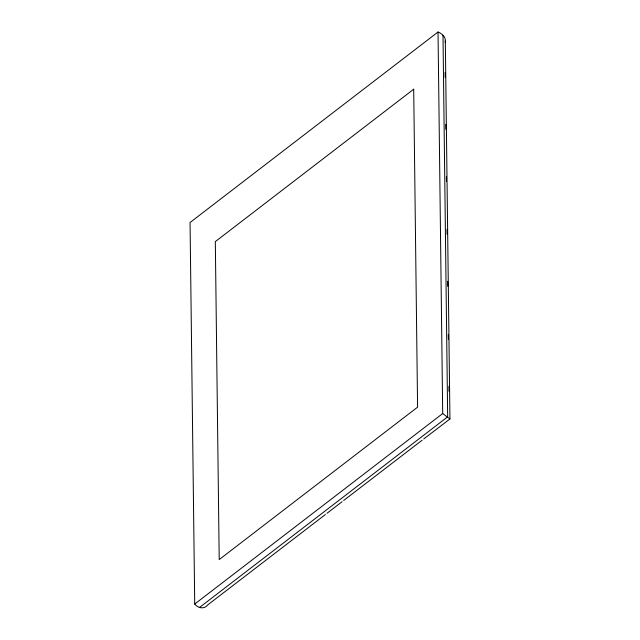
<?xml version="1.0" encoding="UTF-8"?>
<svg xmlns="http://www.w3.org/2000/svg" width="640" height="640" viewBox="0 0 640 640"><rect width="100%" height="100%" fill="white"/><g stroke="black" fill="none" stroke-linecap="round" stroke-linejoin="round"><path stroke-width="0.96" d="M325.432 514.496L207.84 604.832C204.512 609.48 198.032 608.376 194.72 604.048L190.056 222.504L438.032 32C442.336 33.632 446.416 37.496 445.2 42.44M445.32 40.584L449.944 418.976L423.72 438.984M194.72 604.048L442.696 413.544L438.032 32M199.688 607.336L447.664 416.832L443 35.288M327.016 513.28L342.08 501.712M343.664 500.488L422.136 440.2M442.696 413.544L449.944 418.976M445.12 72.36L445.184 77.36M445.76 124.352L445.824 129.352M446.392 176.336L446.456 181.336M447.04 229.328L447.104 234.328M447.68 281.32L447.736 286.312M448.328 334.304L448.384 339.304M448.96 386.296L449.024 391.296M413.704 89.208L215.32 241.608L219.208 559.568L417.584 407.16L413.704 89.208"/></g></svg>
